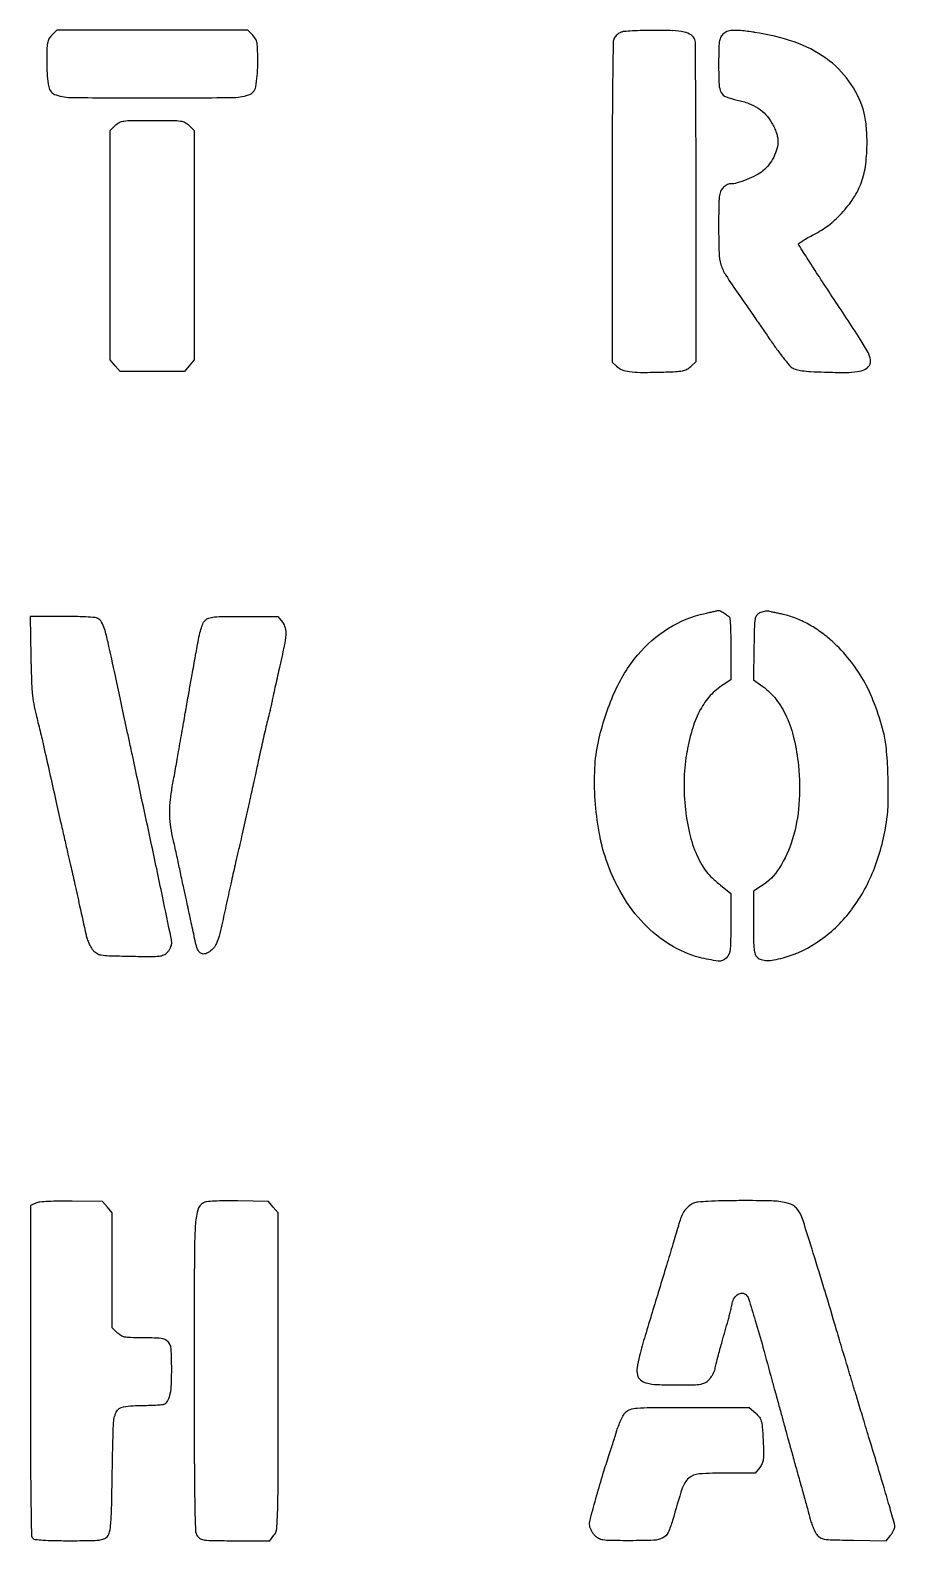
# Model space of a CAD drawing. Header units: centimetres. Extents: x 0 to 40, y 0 to 40.
# Drawn here: x 5 to 9.22, y 20.86 to 28.23 of the extents above; entities that cross this region are included whole.
import ezdxf

# ---------------------------------------------------------------- set-up
doc = ezdxf.new("R2010")
doc.units = ezdxf.units.CM
doc.header["$MEASUREMENT"] = 0
doc.layers.add('test v4_0', color=7, linetype='Continuous')

msp = doc.modelspace()

# ---------------------------------------------------------------- linework, layer by layer
at = {"layer": 'test v4_0'}
for p, q in [((5.1291, 28.23), (5.1045, 28.2055)), ((6.0609, 28.23), (5.1291, 28.23)), ((6.0855, 28.2055), (6.0609, 28.23)), ((5.39, 27.7409), (5.4145, 27.7655)), ((5.39, 26.6211), (5.39, 27.7409)), ((5.7755, 27.7655), (5.8, 27.7409)), ((5.8, 27.7409), (5.8, 26.6211)), ((7.84, 27.391), (7.84, 26.6108)), ((8.25, 26.6135), (8.25, 27.3909)), ((5.4141, 26.5931), (5.39, 26.6211)), ((5.8, 26.6211), (5.7759, 26.5931)), ((7.84, 26.6108), (7.8618, 26.5905)), ((8.2242, 26.5892), (8.25, 26.6135)), ((5.4383, 26.565), (5.4141, 26.5931)), ((5.7517, 26.565), (5.4383, 26.565)), ((5.7759, 26.5931), (5.7517, 26.565)), ((4.9992, 25.37), (5.0025, 25.1725)), ((5.1553, 25.37), (4.9992, 25.37)), ((6.0412, 25.37), (6.2085, 25.37)), ((6.2085, 25.37), (6.2302, 25.3425)), ((8.4198, 25.2076), (8.42, 25.0603)), ((8.5322, 25.2172), (8.5295, 25.0599)), ((5.4218, 25.0481), (5.415, 25.08)), ((8.42, 25.0603), (8.3825, 25.0363)), ((8.5295, 25.0599), (8.5756, 25.0275)), ((5.4382, 24.9719), (5.4218, 25.0481)), ((5.4518, 24.9081), (5.4382, 24.9719)), ((5.4682, 24.8319), (5.4518, 24.9081)), ((5.475, 24.8), (5.4682, 24.8319)), ((8.3694, 24.0586), (8.42, 24.0183)), ((8.5683, 24.0539), (8.53, 24.0297)), ((8.53, 24.0297), (8.53, 23.8764)), ((8.42, 24.0183), (8.42, 23.8724)), ((5.0275, 22.5074), (5, 22.4961)), ((5, 22.4961), (5, 21.6901)), ((5.3518, 22.515), (5.2034, 22.5168)), ((5.3759, 22.4869), (5.3518, 22.515)), ((5.4, 22.4589), (5.3759, 22.4869)), ((6.1618, 22.515), (6.0134, 22.5176)), ((6.1859, 22.4869), (6.1618, 22.515)), ((6.21, 22.4589), (6.1859, 22.4869)), ((5.4, 21.8991), (5.4, 22.4589)), ((6.21, 21.6858), (6.21, 22.4589)), ((5.4245, 21.8745), (5.4, 21.8991)), ((8.2194, 21.51), (8.5097, 21.51)), ((8.5097, 21.51), (8.5408, 21.4822)), ((8.5385, 21.19), (8.3968, 21.19)), ((8.5604, 21.2175), (8.5385, 21.19)), ((5.9998, 20.86), (6.1685, 20.86)), ((6.1685, 20.86), (6.1893, 20.8863)), ((9.0176, 20.8623), (9.1782, 20.8595)), ((9.1782, 20.8595), (9.1991, 20.8861))]:
    msp.add_line(p, q, dxfattribs=at)
for centre, radius, start, end in [((8.0537, 25.8938), 2.3356, 90.26315, 91.59904), ((8.053, 26.0451), 2.1842, 87.80915, 90.26315), ((8.4422, 27.9869), 0.2424, 84.03828, 93.54827), ((5.2892, 28.1322), 0.2086, 170.3447, 179.08173), ((5.1438, 28.157), 0.0612, 150.46564, 170.34471), ((5.165, 28.145), 0.0855, 135.00006, 150.46565), ((6.025, 28.145), 0.0855, 29.53435, 44.99994), ((6.0462, 28.157), 0.0612, 9.65529, 29.53436), ((5.9008, 28.1322), 0.2086, 0.91827, 9.6553), ((65.9892, 27.2117), 58.1518, 179.054961, 179.237162), ((7.8902, 28.1701), 0.0448, 151.84498, 179.05497), ((7.891, 28.1696), 0.0458, 139.27184, 151.84503), ((7.9218, 28.1431), 0.0864, 131.45562, 139.27186), ((7.9225, 28.1423), 0.0875, 123.67508, 131.45561), ((7.9021, 28.173), 0.0506, 111.9449, 123.67501), ((7.9021, 28.173), 0.0506, 94.68598, 111.94492), ((8.0457, 26.4205), 1.809, 93.37842, 94.6859), ((8.033, 26.6359), 1.5932, 91.59904, 93.37838), ((8.1247, 27.9191), 0.309, 77.41848, 87.80916), ((8.1688, 28.1167), 0.1064, 57.84355, 77.41847), ((8.2012, 28.1682), 0.0456, 20.99364, 57.84351), ((8.208, 28.1708), 0.0383, 0.48615, 20.99355), ((-336.8918, 25.243), 345.1505, 0.448499, 0.486085), ((8.6641, 28.1317), 0.3035, 172.32701, 179.08389), ((8.448, 28.1608), 0.0855, 157.30612, 172.32701), ((8.4157, 28.1743), 0.0504, 135.00005, 157.3061), ((8.4204, 28.1696), 0.0571, 110.5445, 134.99998), ((8.4329, 28.1362), 0.0928, 93.54829, 110.54446), ((8.2797, 26.4311), 1.8067, 81.87594, 84.03822), ((8.3864, 27.1785), 1.0517, 70.96632, 81.8759), ((8.5317, 27.5998), 0.606, 54.48169, 70.9663), ((9.7226, 28.0612), 4.6426, 179.0817, 180.00003), ((1.4674, 28.0612), 4.6426, 359.99997, 0.9183), ((13.0511, 28.0615), 4.6911, 179.08393, 179.99997), ((8.5986, 27.6935), 0.4908, 35.90435, 54.4817), ((5.6674, 28.0612), 0.5874, 180.00005, 190.50143), ((5.5226, 28.0612), 0.5874, 349.49857, 359.99995), ((10.6887, 28.0615), 2.3287, 179.99995, 182.39208), ((5.1407, 27.9636), 0.0518, 190.50148, 252.62138), ((6.0493, 27.9636), 0.0518, 287.37862, 349.49852), ((32.0268, 27.6639), 24.1863, 179.23717, 179.80921), ((-44.3987, 27.5327), 52.6485, 0.17138, 0.44846), ((8.4518, 27.9681), 0.0898, 182.39199, 207.70043), ((8.6025, 27.6964), 0.486, 17.18896, 35.90428), ((5.2091, 28.182), 0.2806, 252.62141, 269.59638), ((5.595, 82.9686), 55.0686, 269.59642, 270.00001), ((5.595, 82.9686), 55.0686, 269.99999, 270.40358), ((5.9809, 28.182), 0.2806, 270.40362, 287.37859), ((8.4122, 27.9473), 0.0451, 207.7004, 249.24777), ((8.5234, 28.2408), 0.3589, 249.24775, 258.26947), ((8.8199, 27.7636), 0.2584, 10.36747, 17.18892), ((8.5361, 27.7117), 0.547, 6.47401, 10.36746), ((113.8987, 27.3911), 106.0587, 179.809141, 180.000051), ((8.3899, 27.6951), 0.6941, 2.98585, 6.47398), ((8.0861, 27.6793), 0.9984, 0.32949, 2.98583), ((-91.756, 27.391), 100.006, 359.999979, 0.171408), ((8.2312, 27.6801), 0.8532, 353.01393, 0.32949), ((8.6739, 27.6258), 0.4072, 340.29287, 353.01389), ((8.4742, 27.4051), 0.1117, 160.55804, 174.00343), ((8.4134, 27.4266), 0.0473, 135.00007, 160.55797), ((8.436, 27.404), 0.0792, 126.51612, 135.00004), ((8.4409, 27.3973), 0.0875, 118.64044, 126.5162), ((8.4348, 27.4086), 0.0747, 110.3455, 118.64037), ((8.4166, 27.4576), 0.0224, 90, 110.34552), ((8.7153, 27.611), 0.3633, 326.69166, 340.29281), ((18.3577, 27.2696), 9.9977, 179.4115, 180.00004), ((8.8328, 27.3674), 0.4723, 174.00343, 179.4116), ((8.5475, 27.7213), 0.5641, 316.91013, 326.69168), ((8.6309, 27.6254), 0.437, 301.91302, 307.30172), ((8.6226, 27.6363), 0.4508, 307.30169, 312.60106), ((8.5256, 27.7417), 0.594, 312.60109, 316.91014), ((12.3044, 27.2696), 3.9444, 179.99995, 181.83819), ((8.5877, 27.6947), 0.5187, 297.17442, 301.91302), ((8.5862, 27.1503), 0.2242, 181.83811, 196.68259), ((8.5636, 27.1435), 0.2007, 196.68252, 212.79157), ((10.7235, 28.535), 2.77, 212.7916, 215.15645), ((-42.0639, -6.6911), 61.0671, 33.171917, 33.405226), ((10.3842, 27.9433), 2.1543, 214.34542, 215.97076), ((8.3021, 26.2323), 0.8949, 28.37389, 33.17182), ((9.8976, 27.5901), 1.553, 215.97069, 218.04795), ((9.9385, 27.6221), 1.605, 218.04795, 219.72508), ((8.9912, 26.6044), 0.1118, 9.12292, 28.37382), ((9.0633, 26.616), 0.0388, 326.76613, 9.12297), ((7.9206, 26.6537), 0.0864, 227.02679, 248.19402), ((7.9442, 26.7126), 0.1498, 248.1941, 262.21337), ((7.9785, 26.9634), 0.4029, 262.21342, 269.91519), ((7.9829, 29.9378), 3.3773, 269.91517, 271.52538), ((7.9495, 31.1931), 4.6331, 271.52534, 272.46865), ((8.1382, 26.8161), 0.252, 272.46866, 280.32588), ((8.1696, 26.6434), 0.0765, 280.32584, 297.52826), ((8.1651, 26.6521), 0.0863, 297.52822, 313.24566), ((8.7562, 26.6397), 0.0677, 219.72509, 236.39347), ((8.7564, 26.64), 0.0681, 236.39347, 254.56618), ((8.7956, 26.782), 0.2154, 254.56625, 262.27192), ((8.8355, 27.076), 0.5121, 262.27203, 267.02346), ((8.9747, 29.7538), 3.1935, 267.02352, 268.25171), ((8.9822, 29.9995), 3.4393, 268.25177, 269.97107), ((8.9807, 26.9448), 0.3846, 269.97114, 278.58369), ((9.0192, 26.6893), 0.1262, 278.58371, 295.40162), ((9.0499, 26.6247), 0.0548, 295.40156, 326.76622), ((5.1553, 22.7019), 2.6681, 88.68797, 90.00003), ((5.1778, 23.6847), 1.6851, 86.83671, 88.68801), ((5.1472, 23.132), 2.2386, 85.67164, 86.83679), ((5.3137, 25.3312), 0.0331, 61.845, 85.67175), ((5.3073, 25.3194), 0.0465, 29.37185, 61.84506), ((5.4642, 38.2713), 13.1938, 282.38616, 282.49067), ((6.7173, 32.6149), 7.4002, 282.49066, 282.65178), ((3.7153, 45.988), 21.1061, 282.65179, 282.70084), ((8.3493, 25.4269), 0.0293, 282.70092, 287.64135), ((8.7958, 25.314), 0.2613, 170.75395, 178.50426), ((8.5813, 25.3489), 0.0441, 144.79774, 170.75394), ((8.5773, 25.3517), 0.0392, 116.47587, 144.79765), ((8.5925, 25.3212), 0.0733, 107.20705, 116.47589), ((8.6007, 25.2949), 0.1008, 99.90661, 107.20706), ((8.5992, 25.3033), 0.0923, 92.39418, 99.90663), ((8.5969, 25.3591), 0.0364, 77.34524, 92.3942), ((8.5973, 25.0158), 0.3718, 68.3182, 77.94418), ((8.526, 24.8365), 0.5649, 61.28134, 68.31826), ((5.1996, 25.2588), 0.1701, 16.99861, 29.37186), ((4.5538, 25.0613), 0.8454, 12.49215, 16.99868), ((20.5957, 25.0059), 12.0653, 178.50432, 178.9966), ((8.5029, 24.7943), 0.6129, 54.50484, 61.28141), ((8.5183, 24.8158), 0.5865, 47.50044, 54.50484), ((-18.2772, 20.0031), 24.2301, 12.09478, 12.49218), ((-565.5075, 128.0171), 580.4958, 349.7970437, 349.8013982), ((8.3533, 24.6358), 0.8307, 38.93291, 47.50037), ((11.736, 25.2861), 6.7344, 180.96612, 181.87941), ((-821.4761, 174.0835), 840.5767, 349.7906861, 349.7938947), ((-862.0545, 181.3899), 881.8075, 349.7938488, 349.7970573), ((8.4326, 24.6999), 0.7287, 29.481, 38.93288), ((6.2278, 25.1053), 1.2233, 181.87937, 185.10811), ((-292.1455, 78.7527), 302.7301, 349.783882, 349.790757), ((16.4894, 22.752), 10.5428, 167.30472, 167.56163), ((15.9422, 22.8753), 9.9819, 167.03704, 167.30473), ((5.6631, 25.0548), 0.6563, 185.10816, 189.81561), ((15.3717, 22.9985), 9.3983, 167.56163, 167.81579), ((8.5554, 24.7661), 0.3208, 122.61052, 137.35938), ((8.3454, 24.6506), 0.8289, 20.68309, 29.481), ((5.6745, 25.0568), 0.6679, 189.8157, 194.46175), ((7.7767, 24.6384), 1.6283, 167.81579, 168.74558), ((8.6825, 24.691), 0.469, 151.42376, 163.17284), ((8.5708, 24.7518), 0.3417, 137.35937, 151.42384), ((7.807, 24.4473), 1.4044, 14.75539, 20.68303), ((12.5333, 23.3326), 6.5566, 166.6148, 166.96086), ((6.7909, 24.699), 0.6539, 164.73386, 166.61472), ((14.0426, 22.9895), 8.1044, 167.33263, 167.67068), ((13.1028, 23.2007), 7.1412, 166.96086, 167.33259), ((9.2696, 24.5134), 1.0823, 163.17278, 169.46136), ((8.7095, 24.685), 0.4711, 4.98566, 14.75531), ((1199.1573, 291.3672), 1223.4985, 192.5870104, 192.5996155), ((-5.6997, 26.6921), 11.5939, 349.96465, 350.15625), ((9.0346, 24.5572), 0.8433, 169.46136, 178.26477), ((6.649, 24.5053), 2.5395, 2.17988, 4.98563), ((-244.5217, -29.1712), 255.7561, 12.061369, 12.150979), ((-15.2355, 28.3788), 21.2778, 349.72425, 349.84457), ((-15.5984, 28.4438), 21.6465, 349.84457, 349.96467), ((-3.6536, 26.2791), 9.5071, 349.50439, 349.72418), ((159.4714, -9.3366), 157.0823, 167.533922, 167.549507), ((8.9103, 23.9485), 2.8859, 167.25863, 167.53388), ((9.2976, 24.5492), 1.1064, 178.2648, 185.44642), ((6.6914, 24.5069), 2.497, 359.25859, 2.17983), ((70.0003, 38.9786), 66.4783, 192.599577, 192.704543), ((184.9097, -14.9265), 183.1276, 167.573547, 167.591195), ((124.3306, -1.5778), 121.0952, 167.549525, 167.573589), ((8.4069, 24.4847), 0.7814, 352.31572, 359.25853), ((9.2302, 24.5428), 1.0386, 185.44646, 192.8117), ((24.4338, 28.706), 19.7682, 192.70456, 192.93351), ((8.1111, 24.5246), 1.0798, 339.23297, 352.31564), ((19.4998, 27.5729), 14.7058, 192.93356, 193.21935), ((-51.3088, 12.1138), 58.1816, 11.792267, 12.061328), ((2.3182, 23.5039), 3.4676, 12.70909, 13.19908), ((-3.6141, 22.166), 9.549, 12.47896, 12.70906), ((8.7577, 24.4353), 0.5541, 192.81175, 204.599), ((-4.1494, 22.0475), 10.0972, 12.25094, 12.47897), ((-0.5433, 22.8305), 6.407, 11.93037, 12.25099), ((10.4452, 23.1656), 4.5551, 166.5515, 167.26563), ((8.8723, 24.4878), 0.6801, 204.59903, 209.01186), ((37.2255, 17.1136), 32.0107, 167.26574, 167.43511), ((8.4958, 24.279), 0.2496, 209.01183, 218.33626), ((8.5033, 24.2849), 0.2592, 218.33618, 227.44508), ((8.3522, 24.4332), 0.822, 323.18085, 339.23289), ((40.7603, 16.3257), 35.6323, 167.43512, 167.60975), ((8.8516, 24.6644), 0.7743, 227.44505, 231.47275), ((-123.6417, -2.987), 132.074, 11.701686, 11.792213), ((-7.679, 21.0825), 13.7507, 12.19142, 12.31358), ((-31.9129, 15.8468), 38.5437, 12.13477, 12.19138), ((41.0627, 16.2593), 35.9419, 167.60969, 167.78318), ((-34.1367, 15.3686), 40.8183, 12.07861, 12.13476), ((-19.8875, 18.4178), 26.2465, 12.00045, 12.0786), ((8.4491, 24.3606), 0.701, 305.67577, 323.18081), ((5.4529, 23.8567), 0.1855, 192.45018, 199.01814), ((15.5569, 23.8764), 7.0269, 180.00004, 180.72197), ((5.523, 23.8808), 0.2597, 199.01814, 204.12258), ((5.5038, 23.8722), 0.2387, 204.12267, 209.33729), ((5.3692, 23.7966), 0.0843, 209.33729, 220.67214), ((5.3635, 23.7917), 0.0767, 220.67212, 238.99148), ((5.6091, 23.787), 0.0819, 317.02679, 326.09198), ((5.5942, 23.797), 0.0998, 326.09197, 333.90477), ((5.6048, 23.7918), 0.088, 333.90472, 342.05402), ((5.5636, 23.7741), 0.1264, 0.00004, 11.70158), ((5.6595, 23.7741), 0.0305, 342.05395, 0.00003), ((8.9736, 23.7935), 0.4431, 180.722, 186.14437), ((8.6487, 23.7585), 0.1163, 186.14435, 198.38894), ((8.5231, 24.2576), 0.5741, 285.34364, 305.67574), ((5.3554, 23.7783), 0.0611, 238.99152, 260.72829), ((5.3912, 23.9973), 0.283, 260.72827, 268.32932), ((5.7124, 35.0104), 11.3008, 268.32929, 268.86259), ((5.7012, 34.4478), 10.7381, 268.86259, 269.40735), ((5.5936, 24.0427), 0.3324, 269.40729, 276.117), ((5.6215, 23.7822), 0.0704, 276.11703, 294.98259), ((5.6271, 23.7702), 0.0572, 294.98269, 317.02673), ((8.5723, 23.7331), 0.0358, 198.38886, 227.85536), ((8.5839, 23.7459), 0.053, 227.85532, 252.95545), ((8.597, 23.7887), 0.0979, 252.9555, 268.82759), ((8.5986, 23.8653), 0.1745, 268.82766, 280.31317), ((8.5353, 24.2131), 0.528, 280.31318, 285.34363), ((5.0528, 22.4453), 0.0671, 95.3665, 112.20835), ((5.1426, 21.4893), 1.0272, 93.06902, 95.3665), ((5.1554, 21.2513), 1.2656, 90.68792, 93.06904), ((5.1717, 19.8972), 2.6198, 89.30624, 90.68797), ((5.8741, 22.4575), 0.059, 119.5232, 165.39085), ((5.8645, 22.4743), 0.0397, 95.68221, 119.52324), ((5.9387, 21.7288), 0.7888, 92.97228, 95.68224), ((5.9523, 21.4672), 1.0508, 90.24221, 92.97234), ((5.9607, 19.4889), 3.0291, 89.00281, 90.24222), ((8.2881, 22.4018), 0.1165, 129.17418, 142.86714), ((8.278, 22.4141), 0.1006, 113.89061, 129.17414), ((8.2657, 22.4419), 0.0702, 95.44162, 113.89056), ((8.3805, 21.2365), 1.2811, 93.21581, 95.44157), ((8.4117, 20.6824), 1.8361, 91.08494, 93.21582), ((8.494, 16.3313), 6.1879, 90.22269, 91.08487), ((8.4912, 17.0538), 5.4654, 88.66246, 90.22271), ((8.6102, 22.1489), 0.3689, 77.49042, 88.66249), ((8.6676, 22.4076), 0.104, 52.21054, 77.49046), ((8.6723, 22.4137), 0.0962, 25.4174, 52.21062), ((6.1899, 22.3751), 0.3854, 165.39087, 176.87227), ((8.3448, 22.3718), 0.181, 155.57834, 165.71651), ((8.3019, 22.3913), 0.1339, 142.86717, 155.57837), ((8.5274, 22.3449), 0.2566, 17.47959, 25.41738), ((-40.1795, 7.0067), 51.3215, 17.29321, 17.47954), ((8.7993, 22.2326), 2.9987, 176.87234, 179.87194), ((-15.288, 14.7564), 25.2515, 16.86389, 17.29315), ((253.5413, 21.6855), 247.7413, 179.871935, 180.000048), ((54.6403, 7.8073), 48.7104, 162.95549, 163.2312), ((-23.054, 12.4022), 33.3665, 16.51552, 16.86388), ((6.8875, 22.3561), 1.576, 345.31447, 346.19705), ((7.0094, 22.3262), 1.4505, 346.19709, 347.08952), ((7.9975, 22.0997), 0.4367, 347.08957, 349.27179), ((7.3113, 22.2451), 1.1379, 344.1878, 345.31446), ((5.5473, 20.5581), 1.2919, 85.93312, 90), ((5.6354, 21.7964), 0.0505, 43.3347, 85.93309), ((5.632, 21.7932), 0.0552, 3.46421, 43.33462), ((10.3095, 21.1652), 2.4107, 163.23119, 165.68405), ((4.0729, 21.6988), 1.6171, 0.00005, 3.46412), ((8.5945, 21.6029), 0.6408, 165.68399, 170.9742), ((154.5598, 21.69), 149.5598, 179.999989, 180.153541), ((3.8552, 21.6988), 1.8348, 357.64777, 0.00002), ((228.2246, 21.6855), 222.4246, 180.000048, 180.116244), ((-351.1011, 21.6859), 357.3111, 359.918163, 359.999981), ((8.0473, 21.6898), 0.0867, 170.97417, 194.08926), ((8.204, 21.744), 0.1471, 323.71983, 330.30612), ((8.2129, 21.7389), 0.1368, 330.3061, 337.04008), ((8.2879, 21.7071), 0.0554, 337.04005, 350.26891), ((-39.2999, 7.0284), 50.4715, 16.85671, 16.88444), ((5.3846, 21.636), 0.3042, 348.76335, 357.64776), ((8.0082, 21.68), 0.0464, 194.08927, 230.26175), ((8.026, 21.7014), 0.0743, 230.26177, 255.69903), ((8.0693, 21.8711), 0.2494, 255.69907, 267.70255), ((8.1541, 23.9859), 2.3659, 267.70252, 270), ((8.1541, 28.0915), 6.4715, 270.00005, 270.75016), ((8.2358, 21.854), 0.2335, 270.75021, 279.06155), ((8.2627, 21.6851), 0.0624, 279.0615, 299.38269), ((8.2498, 21.708), 0.0887, 299.38268, 314.99998), ((8.241, 21.7168), 0.1012, 314.99998, 323.71985), ((10.9938, 22.2782), 2.4571, 194.93379, 195.33326), ((26.6272, 26.5648), 18.6676, 195.33329, 195.4229), ((28.6884, 27.1335), 20.8058, 195.42294, 195.51576), ((-76.1827, -4.1469), 89.0102, 16.838547, 16.856652), ((-72.889, -3.15), 85.5689, 16.820158, 16.838493), ((-25.0586, 11.3092), 35.6008, 16.78489, 16.82019), ((5.5612, 22.3636), 0.8433, 271.71014, 273.99479), ((5.5454, 22.59), 1.0702, 273.99481, 275.49342), ((5.6461, 21.5425), 0.0178, 275.49343, 303.7317), ((5.6289, 21.5682), 0.0488, 303.73173, 333.59126), ((5.5645, 21.6002), 0.1207, 333.59118, 348.76336), ((29.5817, 27.3815), 21.7329, 195.51586, 195.6057), ((5.5465, 22.8554), 1.3353, 270.09101, 271.71016), ((3.8482, 22.5922), 4.1888, 342.86349, 343.31246), ((9.8976, 21.7389), 1.2573, 194.45505, 195.38897), ((58.0974, 35.0053), 51.2495, 195.389, 195.45363), ((3.4879, 22.6997), 4.5647, 342.08293, 342.47438), ((3.007, 22.8515), 5.069, 342.47437, 342.86353), ((50.1208, 32.8002), 42.9738, 195.45362, 195.54553), ((24.5954, 21.3418), 19.5949, 180.15353, 180.84039), ((17.4459, 21.2579), 11.6454, 180.11629, 181.11048), ((6.8086, 21.626), 1.0747, 340.93686, 342.083), ((69.1976, 38.1069), 62.7749, 195.545485, 195.614698), ((-10.5483, 15.2934), 20.5584, 16.49304, 16.83017), ((-26.3498, 21.7396), 31.7545, 358.6962, 359.01179), ((-0.6218, 21.1853), 6.8315, 358.5149, 359.91817), ((8.2871, 21.082), 0.1102, 131.42315, 162.15263), ((8.2701, 21.1013), 0.0844, 93.79637, 131.42316), ((8.3973, 19.1847), 2.0053, 90.01516, 93.79634), ((12.211, 19.8186), 4.2324, 162.1527, 164.36722), ((-1.8717, 17.8624), 11.5095, 15.97262, 16.49309), ((44.7866, 21.6379), 39.7883, 180.84041, 181.0806), ((4.046, 21.0478), 1.3509, 355.5767, 358.69615), ((12.444, 21.1609), 6.6426, 181.11051, 182.16154), ((4.6678, 21.0482), 1.5401, 355.2268, 358.51489), ((-21.6172, 12.2107), 32.0479, 15.81061, 15.97264), ((5.0702, 20.9686), 0.3236, 348.28537, 355.57666), ((9.1412, 21.0594), 0.3471, 194.9309, 198.88117), ((9.1977, 21.0787), 0.4068, 198.8812, 202.38835), ((9.1733, 20.9297), 0.0467, 0.00005, 15.81055), ((5.028, 20.888), 0.0226, 181.08066, 224.99998), ((5.0262, 20.8862), 0.0201, 225, 263.36094), ((5.1119, 21.6223), 0.7611, 263.36092, 266.15292), ((5.1311, 21.9081), 1.0476, 266.15293, 269.03475), ((5.1904, 25.4301), 4.5701, 269.03474, 270.00006), ((5.1904, 31.173), 10.313, 270.00002, 270.56977), ((5.2889, 21.271), 0.4105, 270.5698, 276.46721), ((5.325, 20.953), 0.0904, 276.46725, 292.10029), ((5.3415, 20.9122), 0.0465, 292.10033, 317.82504), ((5.3414, 20.9123), 0.0466, 317.82505, 348.28528), ((5.8586, 20.9124), 0.0525, 182.16158, 215.00846), ((5.8477, 20.9047), 0.0392, 215.00847, 243.96177), ((5.8604, 20.9307), 0.0681, 243.96181, 263.12282), ((5.8956, 21.2226), 0.3621, 263.12284, 269.50028), ((5.9998, 33.179), 12.319, 269.50034, 269.99996), ((6.1398, 20.9253), 0.0629, 321.81142, 355.22677), ((9.1553, 21.0613), 0.3609, 202.38831, 205.95228), ((8.9093, 20.9415), 0.0873, 205.95228, 216.18698), ((8.8828, 20.9222), 0.0545, 216.18696, 239.19429), ((8.8845, 20.9251), 0.0579, 239.19427, 261.18041), ((8.9208, 21.1588), 0.2944, 261.18038, 268.49892), ((9.2138, 32.338), 11.4774, 268.49884, 269.02092), ((9.1002, 20.9639), 0.1258, 321.81138, 328.17095), ((9.0964, 20.9662), 0.1303, 328.17095, 334.36518), ((9.1142, 20.9577), 0.1106, 334.36515, 340.79938), ((9.1946, 20.9297), 0.0254, 340.79937, 359.99998)]:
    msp.add_arc(centre, radius, start, end, dxfattribs=at)
at = {"layer": 'test v4_0', "extrusion": (0, 0, -1)}
for centre, radius, start, end in [((-8.3724, 27.5137), 0.3837, 101.73061, 110.54339), ((-8.4267, 27.6586), 0.2289, 110.5435, 123.51857), ((-5.4979, 27.4834), 0.3061, 82.25416, 89.41632), ((-5.595, 17.9565), 9.8335, 89.4163, 90.00003), ((-5.595, 17.9565), 9.8335, 89.99997, 90.5837), ((-5.6921, 27.4834), 0.3061, 90.58368, 97.74584), ((-8.4425, 27.6825), 0.2003, 123.51863, 137.50661), ((-8.4215, 27.6632), 0.2288, 137.50664, 150.16506), ((-5.4691, 27.7109), 0.0771, 45.00008, 63.0359), ((-5.4662, 27.7165), 0.0709, 63.03597, 82.2541), ((-5.7238, 27.7165), 0.0709, 97.7459, 116.96403), ((-5.7209, 27.7109), 0.0771, 116.9641, 134.99992), ((-8.3738, 27.6358), 0.2838, 150.16514, 155.47665), ((-8.3953, 27.6457), 0.2601, 155.47667, 161.14688), ((-8.4369, 27.6599), 0.2162, 161.1468, 167.23705), ((-8.4282, 27.7119), 0.2244, 195.58074, 206.65586), ((-8.5048, 27.6905), 0.1449, 180.20592, 195.58071), ((-8.5712, 27.6903), 0.0785, 167.23698, 180.20589), ((-8.4588, 27.686), 0.1845, 217.51025, 230.50177), ((-8.4192, 27.7164), 0.2345, 206.65582, 217.51028), ((-8.2963, 28.0056), 0.543, 248.27309, 253.56124), ((-8.2964, 28.0053), 0.5426, 242.86065, 248.27317), ((-8.4622, 27.6819), 0.1793, 230.5018, 242.86065), ((-8.4166, 27.5977), 0.1177, 253.56119, 269.99997), ((-9.2669, 26.4011), 0.9431, 56.94001, 58.34878), ((-9.0793, 26.7053), 0.5858, 58.34882, 61.07619), ((-9.3088, 26.2902), 1.0601, 61.07624, 62.82556), ((-8.7552, 27.1873), 0.00513, 0.31889, 56.93989), ((-8.7604, 27.1872), 0.0104, 327.47444, 0.31884), ((-62.7409, 61.6105), 64.0326, 327.396721, 327.474414), ((-18.3536, 33.22), 11.3425, 326.90146, 327.39673), ((-26.881, 38.7787), 21.5217, 326.59475, 326.90139), ((-1.5016, 22.0402), 8.5094, 144.84344, 145.18424), ((13.8203, 11.3849), 27.1721, 145.18419, 145.32765), ((15.6286, 10.134), 29.3709, 145.32767, 145.46953), ((8.4191, 15.0947), 20.6196, 145.46958, 145.65454), ((-5.8843, 25.3191), 0.0444, 47.02682, 73.33727), ((-5.9123, 25.2254), 0.1422, 73.33729, 84.38452), ((-5.9503, 24.8388), 0.5307, 84.38452, 89.34029), ((-6.0412, 16.9493), 8.4207, 89.34037, 89.99996), ((-8.4175, 24.8237), 0.5744, 58.16495, 77.61382), ((-8.3611, 25.3896), 0.00983, 72.3586, 118.19456), ((-8.1735, 25.0396), 0.407, 118.19455, 121.33485), ((-8.2298, 25.1321), 0.2987, 121.33489, 125.59033), ((-8.3834, 25.3466), 0.0349, 125.59035, 146.26825), ((-8.3976, 25.3562), 0.0177, 146.26831, 176.52453), ((-5.2442, 25.1647), 3.177, 176.52463, 177.28873), ((-9.0152, 27.2221), 1.873, 282.31226, 282.65466), ((-11.2889, 37.6396), 12.5357, 282.22811, 282.31222), ((-11.6027, 39.0878), 14.0175, 282.14191, 282.22808), ((-11.6032, 39.0902), 14.0199, 282.05579, 282.14197), ((-6.1898, 25.2005), 0.3727, 12.38806, 17.7353), ((-6.0305, 25.2514), 0.2055, 17.73528, 24.85188), ((-5.8843, 25.3191), 0.0444, 24.85194, 47.02677), ((-6.1729, 25.2974), 0.0729, 141.77114, 166.19217), ((-6.135, 25.2881), 0.112, 166.19211, 183.90721), ((-8.4426, 24.7832), 0.622, 39.84492, 58.16497), ((-6.6129, 25.2295), 1.8067, 177.28881, 178.87679), ((-7.0329, 25.0153), 1.236, 10.19856, 12.38811), ((-0.4365, 26.4445), 5.9292, 191.85941, 192.96292), ((-5.8511, 25.3074), 0.3966, 183.9072, 191.85941), ((-5.3345, 25.2044), 3.0853, 178.87683, 179.94046), ((-8.5588, 24.6862), 0.7734, 23.63489, 39.84497), ((-29.7813, 20.7354), 24.3828, 10.05679, 10.21607), ((-64.5546, 14.5684), 59.6987, 9.975193, 10.056782), ((-9.0356, 24.4775), 1.2938, 12.6096, 23.63488), ((-8.4029, 24.7824), 0.2998, 125.16822, 142.48185), ((-4.2808, 25.3465), 1.9387, 192.25933, 192.97919), ((-4.9616, 25.1986), 1.242, 191.25442, 192.25938), ((-8.3003, 24.7036), 0.4292, 142.48185, 155.71483), ((-0.5069, 23.724), 4.6688, 165.5382, 166.01032), ((2.077, 23.0803), 7.3317, 166.0103, 166.34697), ((-80.0328, 11.8461), 75.4144, 9.901406, 9.975203), ((-5.5262, 25.0442), 0.6571, 193.70598, 195.26624), ((-4.3873, 25.322), 1.8294, 192.97928, 193.70602), ((-8.1653, 24.6427), 0.5773, 155.71483, 166.9923), ((1.6824, 23.1761), 6.9257, 166.34693, 166.68681), ((-2.6211, 24.1945), 2.5033, 166.68674, 167.41302), ((-111.1229, 47.4389), 108.0463, 347.888031, 347.90522), ((-214.2206, 69.5639), 213.4913, 347.877662, 347.887975), ((-108.7905, 6.8263), 104.607, 9.843704, 9.901458), ((-7.7016, 24.5356), 1.0532, 166.99228, 174.18214), ((-212.9092, 69.2825), 212.15, 347.867276, 347.877589), ((-102.0625, 45.4528), 98.7708, 347.848939, 347.867273), ((91.9485, 46.1559), 100.3889, 192.329223, 192.355808), ((-8.5031, 24.5967), 0.7481, 2.48562, 12.60961), ((72.4131, 41.8827), 80.3916, 192.39039, 192.41583), ((62.7468, 39.7591), 70.4948, 192.355778, 192.390384), ((-9.1853, 24.5671), 1.431, 356.25482, 2.48569), ((-7.6674, 24.5321), 1.0876, 174.18219, 184.21446), ((-6.6116, 24.3774), 0.9328, 6.12999, 10.49563), ((-3.8018, 25.1036), 2.3516, 192.41578, 192.74145), ((-6.2788, 24.4131), 0.5981, 0.03953, 6.13001), ((-9.215, 24.569), 1.4608, 350.06676, 356.25481), ((-6.2014, 24.4132), 0.5207, 353.47752, 0.03953), ((14.9, 29.0368), 21.4615, 192.40881, 192.56741), ((-7.9754, 24.5094), 0.7787, 184.21445, 197.10134), ((-6.1896, 24.4118), 0.5088, 346.80084, 353.47758), ((15.6903, 29.2129), 22.2712, 192.56739, 192.72163), ((-2.8178, 24.9895), 3.2873, 192.87371, 193.4485), ((13.3487, 28.6843), 19.8707, 192.72168, 192.87362), ((-8.642, 24.4687), 0.879, 341.01416, 350.06677), ((-8.1628, 24.4517), 0.5826, 197.1013, 212.02954), ((1.259, 22.6966), 6.6181, 166.78054, 167.25999), ((-8.7133, 24.4932), 0.9545, 329.73701, 341.01425), ((34.212, 15.2461), 40.4029, 167.25998, 167.3858), ((-26.6697, 28.5803), 21.4067, 347.97386, 348.06966), ((-38.3305, 31.0643), 33.3292, 347.90521, 347.97397), ((-8.418, 24.2921), 0.2817, 212.02946, 237.73697), ((54.0731, 10.8014), 60.7551, 167.385783, 167.494187), ((-36.4598, 30.6634), 31.4161, 347.83586, 347.9053), ((-16.7372, 26.4122), 11.2404, 347.68644, 347.83586), ((139.4045, -8.1253), 148.1603, 167.494126, 167.549817), ((-8.5417, 24.393), 0.7557, 316.30239, 329.73705), ((-18.5835, 26.5954), 13.0839, 347.60698, 347.99957), ((-5.7135, 23.8642), 0.215, 194.9028, 204.67566), ((-4.7313, 24.1256), 1.2314, 192.21684, 194.90274), ((-8.4686, 24.3232), 0.6547, 301.80776, 316.30234), ((-6.305, 23.8724), 2.115, 179.99999, 183.40196), ((-6.1831, 23.8706), 0.3878, 342.62446, 347.60703), ((-5.8848, 23.7772), 0.0752, 328.11302, 342.62449), ((-5.8504, 23.7559), 0.0347, 302.24303, 328.11302), ((-5.8056, 23.8387), 0.1256, 236.7662, 243.75778), ((-5.825, 23.8092), 0.0903, 219.91478, 236.7662), ((-5.815, 23.8175), 0.1032, 204.67571, 219.91475), ((-8.395, 24.2046), 0.5151, 284.45765, 301.80774), ((-8.3445, 23.7512), 0.0719, 183.402, 222.66787), ((-5.8468, 23.7501), 0.0279, 282.20368, 302.24311), ((-5.8462, 23.7472), 0.0249, 260.39076, 282.20362), ((-5.8438, 23.7613), 0.0392, 243.75785, 260.39066), ((-8.4554, 24.4385), 0.7567, 277.39166, 284.45765), ((-8.3639, 23.7333), 0.0456, 222.66793, 277.39162), ((-7.6397, 22.5513), 0.5466, 194.28351, 196.70543), ((54.772, 41.2822), 65.7085, 196.705422, 196.785636), ((30.8783, 34.0748), 40.7514, 196.78561, 196.93825), ((55.0737, 41.4435), 66.044, 196.938216, 197.044557), ((-8.5017, 22.0041), 0.0765, 10.72823, 31.92001), ((-8.4834, 22.0156), 0.0549, 31.91999, 59.08796), ((-8.4739, 22.0314), 0.0365, 59.08789, 93.82283), ((-8.4744, 22.039), 0.0288, 93.82286, 135.26513), ((-8.4634, 22.028), 0.0444, 135.26521, 162.73232), ((3.6308, 18.2686), 12.7094, 162.73227, 163.23853), ((-42.9723, 12.1458), 35.9256, 15.64145, 15.81219), ((-2.1647, 20.0141), 6.6568, 163.23846, 164.40591), ((-5.4895, 21.9395), 0.0918, 301.1186, 314.99995), ((-5.4715, 21.9098), 0.0571, 281.30568, 301.11856), ((-5.4918, 22.0109), 0.1603, 271.31757, 281.30569), ((-5.5473, 24.4261), 2.5761, 270.00004, 271.3176), ((-14.2977, 20.1743), 6.1483, 15.01114, 15.64139), ((-35.8182, 29.8584), 28.0391, 343.38198, 343.48442), ((-42.783, 31.9371), 35.3075, 343.29574, 343.38191), ((-11.2554, 20.9901), 2.9985, 14.14041, 15.01107), ((5.1619, 17.9693), 14.2633, 164.40594, 165.06621), ((-43.4285, 32.1308), 35.9815, 343.2102, 343.29569), ((-8.668, 21.642), 0.3302, 9.73104, 14.14044), ((-39.053, 30.8106), 31.4111, 343.11557, 343.21022), ((3.5947, 18.1149), 12.7134, 164.39431, 164.54787), ((-55.5616, 35.6267), 48.607, 343.17803, 343.21516), ((-2246.6791, 698.0789), 2337.6764, 343.1757858, 343.1780777), ((-5.5595, 21.4239), 0.1539, 1.76773, 24.35933), ((-5.4605, 21.4687), 0.0452, 24.35937, 81.95241), ((-5.5497, 20.8379), 0.6823, 81.95244, 89.909), ((-8.2754, 21.2659), 0.4328, 20.7933, 24.98253), ((-8.2219, 21.2908), 0.3738, 24.98255, 29.19561), ((-7.9502, 21.4426), 0.0626, 29.19563, 44.99998), ((-7.9454, 21.4475), 0.0557, 44.99997, 72.60917), ((-7.9736, 21.3572), 0.1503, 72.60907, 85.77832), ((-8.0305, 20.587), 0.9226, 85.77829, 89.7604), ((-8.2194, -24.5619), 46.0719, 89.76032, 90.00005), ((-8.4426, 21.3723), 0.1474, 131.7808, 142.26663), ((-8.517, 21.4299), 0.0533, 142.26663, 164.67415), ((3.0383, 18.2687), 12.1361, 164.54788, 164.70693), ((1.8645, 18.5897), 10.9192, 164.70689, 164.85998), ((-1786.2464, 558.8529), 1856.6545, 343.1723714, 343.1758092), ((-22.8, 20.8918), 17.4026, 0.98824, 1.76769), ((-8.2864, 21.2617), 0.4446, 16.68748, 20.79331), ((-8.4307, 21.4062), 0.1428, 164.67412, 175.99732), ((-5.3053, 21.1875), 3.2759, 175.99731, 177.16247), ((-7.295, 21.068), 1.4304, 164.85997, 165.545), ((-5.4838, 21.1964), 3.0972, 177.16238, 178.33143), ((-2687.8841, 831.5467), 2798.6271, 343.1698726, 343.1723936), ((-9.9558, 20.5385), 2.255, 16.77037, 19.06304), ((-8.4847, 21.2778), 0.0968, 204.99137, 218.50734), ((-8.5116, 21.2652), 0.0671, 187.19634, 204.9914), ((-8.3871, 21.2809), 0.1926, 178.33138, 187.19634), ((-13.5344, 19.4601), 5.9926, 15.66499, 16.77033), ((49.5531, 4.9183), 60.5264, 164.385307, 164.458875), ((41.0575, 7.2809), 51.7084, 164.45887, 164.54161), ((-19.8599, 17.6862), 12.5622, 15.1413, 15.66499), ((37.5975, 8.2378), 48.1186, 164.54165, 164.61728), ((-7.8415, 20.9383), 0.1115, 359.99997, 15.14135), ((-7.7697, 20.9383), 0.0397, 342.93871, 0.00006), ((-7.7506, 21.0667), 0.3993, 195.63277, 204.75196), ((-4.7502, 19.8885), 4.1974, 164.61723, 165.06918), ((-7.8322, 20.9575), 0.1051, 334.69791, 342.93876), ((-7.8431, 20.9627), 0.1172, 326.75831, 334.69794), ((-7.8214, 20.9485), 0.0912, 317.17665, 326.75826), ((-7.8178, 20.9451), 0.0863, 300.66163, 317.17657), ((-7.8037, 20.9214), 0.0587, 278.61692, 300.66164), ((-7.833, 21.1143), 0.2538, 270.57732, 278.61697), ((-7.9291, 30.6585), 9.7985, 270.00001, 270.57732), ((-7.9291, 23.8334), 2.9734, 267.8077, 270), ((-8.0386, 20.9746), 0.1125, 244.30496, 267.80768), ((-8.0637, 20.9224), 0.0546, 204.75206, 244.30492)]:
    msp.add_arc(centre, radius, start, end, dxfattribs=at)

doc.saveas('drawing.dxf')
